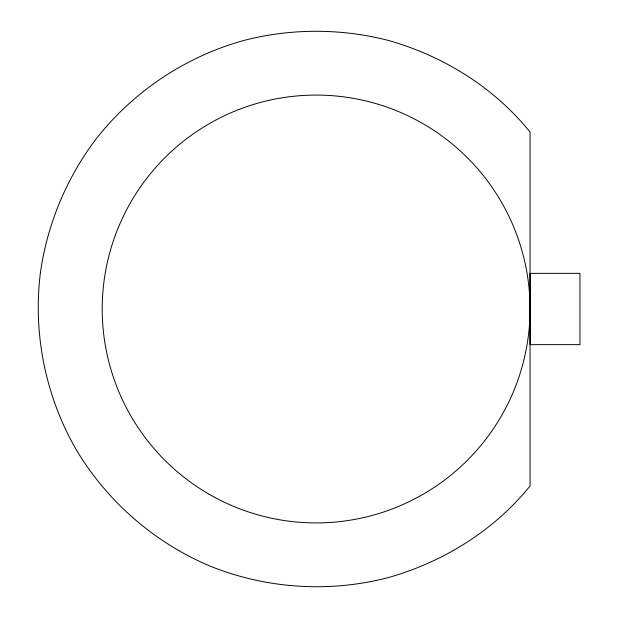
<?xml version="1.0" encoding="UTF-8"?>
<svg xmlns="http://www.w3.org/2000/svg" width="618" height="618" viewBox="0 0 618 618"><rect width="100%" height="100%" fill="white"/><g stroke="black" fill="none" stroke-linecap="round" stroke-linejoin="round"><path stroke-width="0.93" d="M530.051 273.349L530.051 344.651L579.97 344.651L579.97 273.349L530.051 273.349M40.409 272.7C32.878 333.017 45.253 395.203 75.288 448.05C106.033 500.487 153.704 542.295 209.703 565.933C266.026 588.815 329.286 592.963 388.112 577.621C443.168 562.141 494.006 530.623 530.051 485.949L530.051 132.051C494.006 87.377 443.168 55.859 388.112 40.379C341.02 28.258 291.24 28.258 244.156 40.379C185.547 56.501 132.824 91.727 95.496 139.707C66.288 178.571 47.238 224.558 40.409 272.7M209.17 494.261A213.921 213.921 0 0 0 530.051 309A213.921 213.921 0 0 0 209.17 123.739A213.921 213.921 0 0 0 209.17 494.261"/></g></svg>
